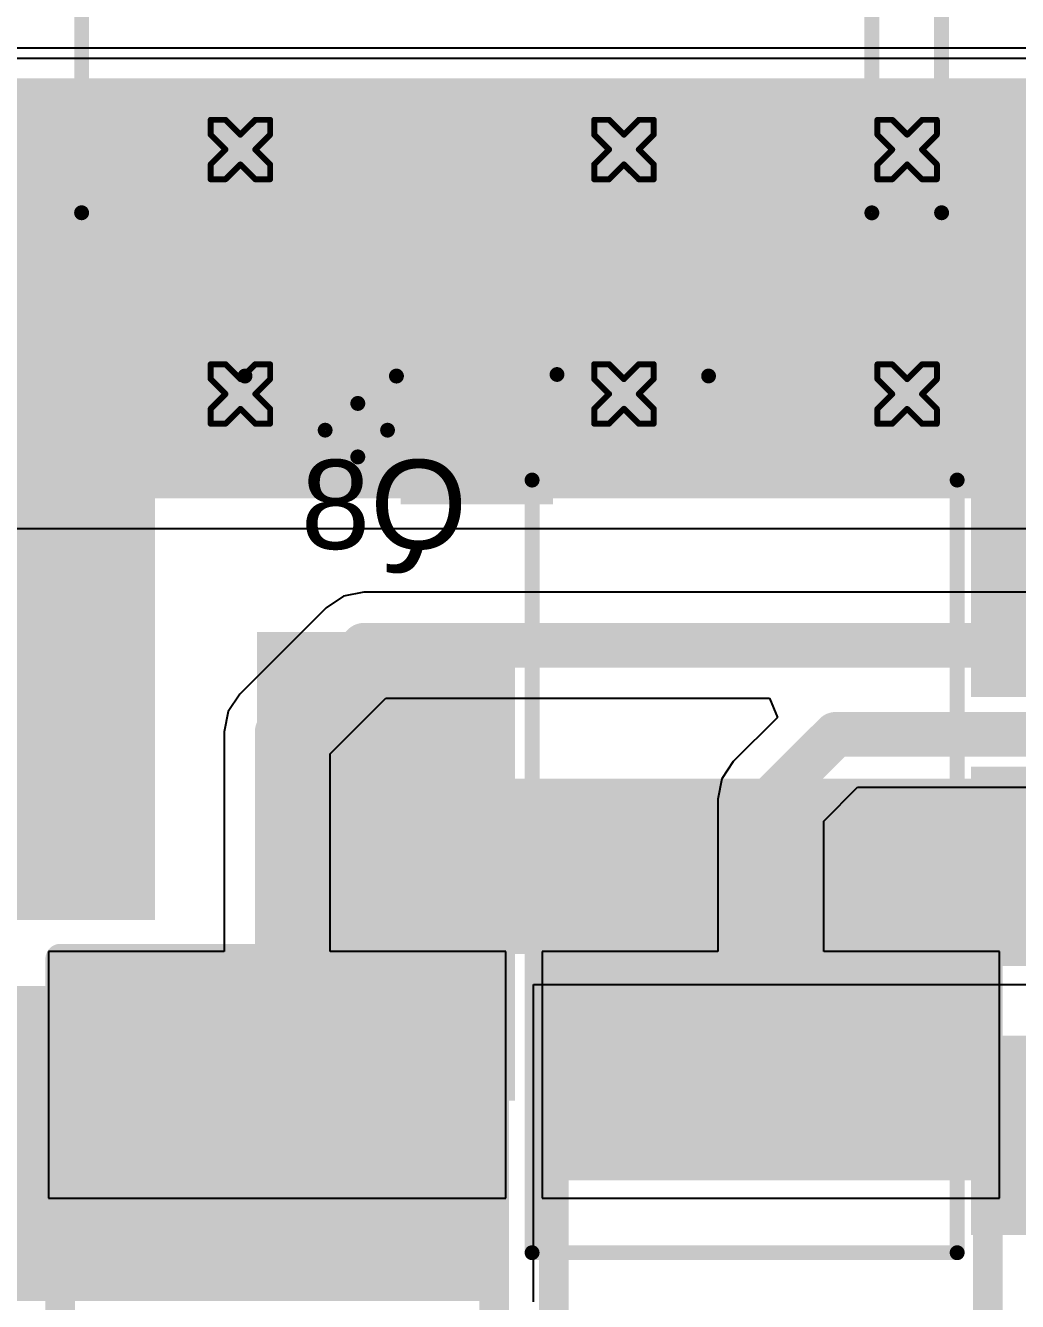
# Model space of a CAD drawing. Header units: inches. Extents: x -1 to 351, y 0 to 83.
# Drawn here: x 11.87 to 20.35, y 15.81 to 26.72 of the extents above; entities that cross this region are included whole.
import ezdxf

# ---------------------------------------------------------------- set-up
doc = ezdxf.new("R2010")
doc.units = ezdxf.units.IN
for name, color, linetype in [('Bottom Layer', 5, 'Continuous'), ('Bottom Overlay', 54, 'Continuous'), ('Bottom Paste', 16, 'Continuous'), ('Bottom Solder', 6, 'Continuous'), ('Drill Drawing', 1, 'Continuous'), ('Top Layer', 1, 'Continuous'), ('Top Overlay', 2, 'Continuous'), ('Top Paste', 8, 'Continuous'), ('Top Solder', 216, 'Continuous'), ('Via Holes', 16, 'Continuous')]:
    doc.layers.add(name, color=color, linetype=linetype)
doc.styles.add('Arial', font='', dxfattribs={"height": 0.2})
doc.styles.get('Arial').set_extended_font_data('Arial')

# ---------------------------------------------------------------- blocks, each defined once
blk = doc.blocks.new('189RV0019_18')
at = {"layer": 'Top Layer'}
for points in [[(-4.42, 0.6), (-0.92, 0.6), (-0.92, -0.6), (-4.42, -0.6)], [(0.92, 0.6), (4.42, 0.6), (4.42, -0.6), (0.92, -0.6)]]:
    blk.add_hatch(color=1, dxfattribs=at).paths.add_polyline_path(points)
at = {"layer": 'Top Paste'}
for points in [[(-4.42, 0.6), (-0.92, 0.6), (-0.92, -0.6), (-4.42, -0.6)], [(0.92, 0.6), (4.42, 0.6), (4.42, -0.6), (0.92, -0.6)]]:
    blk.add_hatch(color=8, dxfattribs=at).paths.add_polyline_path(points)
at = {"layer": 'Top Solder'}
for points in [[(-4.471, 0.651), (-0.869, 0.651), (-0.869, -0.651), (-4.471, -0.651)], [(0.869, 0.651), (4.471, 0.651), (4.471, -0.651), (0.869, -0.651)]]:
    blk.add_hatch(color=216, dxfattribs=at).paths.add_polyline_path(points)
at = {"layer": 'Top Overlay'}
for points in [[(-1.98, 3.376, 0.127, 0.127, 0), (-3.376, 1.98, 0.127, 0.127, 0)], [(-1.98, 3.376, 0.127, 0.127, 0), (3.376, 3.376, 0.127, 0.127, 0)], [(3.376, 3.376, 0.127, 0.127, 0), (3.369, 0.708, 0.127, 0.127, 0)], [(-3.376, 1.98, 0.127, 0.127, 0), (-3.376, 0.686, 0.127, 0.127, 0)], [(-3.838, 1.295, 0.127, 0.127, 0), (-3.838, 0.762, 0.127, 0.127, 0)], [(-4.067, 1.016, 0.127, 0.127, 0), (-3.61, 1.016, 0.127, 0.127, 0)], [(-3.362, -0.686, 0.127, 0.127, 0), (-3.376, -1.981, 0.127, 0.127, 0)], [(3.356, -0.739, 0.127, 0.127, 0), (3.376, -3.376, 0.127, 0.127, 0)], [(-3.376, -1.981, 0.127, 0.127, 0), (-1.981, -3.376, 0.127, 0.127, 0)], [(-1.981, -3.376, 0.127, 0.127, 0), (3.376, -3.376, 0.127, 0.127, 0)]]:
    blk.add_lwpolyline(points, format="xyseb", dxfattribs=at)
for points in [[(-2.012, 3.376, 0.0635, 0.0635, 1), (-1.948, 3.376, 0.0635, 0.0635, 1)], [(-2.012, 3.376, 0.0635, 0.0635, 1), (-1.948, 3.376, 0.0635, 0.0635, 1)], [(3.344, 3.376, 0.0635, 0.0635, 1), (3.408, 3.376, 0.0635, 0.0635, 1)], [(3.344, 3.376, 0.0635, 0.0635, 1), (3.408, 3.376, 0.0635, 0.0635, 1)], [(-3.408, 1.98, 0.0635, 0.0635, 1), (-3.344, 1.98, 0.0635, 0.0635, 1)], [(-3.408, 1.98, 0.0635, 0.0635, 1), (-3.344, 1.98, 0.0635, 0.0635, 1)], [(-3.87, 1.295, 0.0635, 0.0635, 1), (-3.807, 1.295, 0.0635, 0.0635, 1)], [(-4.099, 1.016, 0.0635, 0.0635, 1), (-4.035, 1.016, 0.0635, 0.0635, 1)], [(-3.642, 1.016, 0.0635, 0.0635, 1), (-3.578, 1.016, 0.0635, 0.0635, 1)], [(-3.87, 0.762, 0.0635, 0.0635, 1), (-3.807, 0.762, 0.0635, 0.0635, 1)], [(3.338, 0.708, 0.0635, 0.0635, 1), (3.401, 0.708, 0.0635, 0.0635, 1)], [(-3.408, 0.686, 0.0635, 0.0635, 1), (-3.344, 0.686, 0.0635, 0.0635, 1)], [(-3.394, -0.686, 0.0635, 0.0635, 1), (-3.331, -0.686, 0.0635, 0.0635, 1)], [(3.324, -0.739, 0.0635, 0.0635, 1), (3.387, -0.739, 0.0635, 0.0635, 1)], [(-3.407, -1.981, 0.0635, 0.0635, 1), (-3.344, -1.981, 0.0635, 0.0635, 1)], [(-3.407, -1.981, 0.0635, 0.0635, 1), (-3.344, -1.981, 0.0635, 0.0635, 1)], [(-2.013, -3.376, 0.0635, 0.0635, 1), (-1.949, -3.376, 0.0635, 0.0635, 1)], [(-2.013, -3.376, 0.0635, 0.0635, 1), (-1.949, -3.376, 0.0635, 0.0635, 1)], [(3.344, -3.376, 0.0635, 0.0635, 1), (3.407, -3.376, 0.0635, 0.0635, 1)], [(3.344, -3.376, 0.0635, 0.0635, 1), (3.407, -3.376, 0.0635, 0.0635, 1)]]:
    blk.add_lwpolyline(points, format="xyseb", close=True, dxfattribs=at)
blk = doc.blocks.new('189RV0019_19')
at = {"layer": 'Top Layer'}
for points in [[(-4.42, 0.6), (-0.92, 0.6), (-0.92, -0.6), (-4.42, -0.6)], [(0.92, 0.6), (4.42, 0.6), (4.42, -0.6), (0.92, -0.6)]]:
    blk.add_hatch(color=1, dxfattribs=at).paths.add_polyline_path(points)
at = {"layer": 'Top Paste'}
for points in [[(-4.42, 0.6), (-0.92, 0.6), (-0.92, -0.6), (-4.42, -0.6)], [(0.92, 0.6), (4.42, 0.6), (4.42, -0.6), (0.92, -0.6)]]:
    blk.add_hatch(color=8, dxfattribs=at).paths.add_polyline_path(points)
at = {"layer": 'Top Solder'}
for points in [[(-4.471, 0.651), (-0.869, 0.651), (-0.869, -0.651), (-4.471, -0.651)], [(0.869, 0.651), (4.471, 0.651), (4.471, -0.651), (0.869, -0.651)]]:
    blk.add_hatch(color=216, dxfattribs=at).paths.add_polyline_path(points)
at = {"layer": 'Top Overlay'}
for points in [[(-1.98, 3.376, 0.127, 0.127, 0), (-3.376, 1.98, 0.127, 0.127, 0)], [(-1.98, 3.376, 0.127, 0.127, 0), (3.376, 3.376, 0.127, 0.127, 0)], [(3.376, 3.376, 0.127, 0.127, 0), (3.369, 0.708, 0.127, 0.127, 0)], [(-3.376, 1.98, 0.127, 0.127, 0), (-3.376, 0.686, 0.127, 0.127, 0)], [(-3.838, 1.295, 0.127, 0.127, 0), (-3.838, 0.762, 0.127, 0.127, 0)], [(-4.067, 1.016, 0.127, 0.127, 0), (-3.61, 1.016, 0.127, 0.127, 0)], [(-3.362, -0.686, 0.127, 0.127, 0), (-3.376, -1.981, 0.127, 0.127, 0)], [(3.356, -0.739, 0.127, 0.127, 0), (3.376, -3.376, 0.127, 0.127, 0)], [(-3.376, -1.981, 0.127, 0.127, 0), (-1.981, -3.376, 0.127, 0.127, 0)], [(-1.981, -3.376, 0.127, 0.127, 0), (3.376, -3.376, 0.127, 0.127, 0)]]:
    blk.add_lwpolyline(points, format="xyseb", dxfattribs=at)
for points in [[(-2.012, 3.376, 0.0635, 0.0635, 1), (-1.948, 3.376, 0.0635, 0.0635, 1)], [(-2.012, 3.376, 0.0635, 0.0635, 1), (-1.948, 3.376, 0.0635, 0.0635, 1)], [(3.344, 3.376, 0.0635, 0.0635, 1), (3.408, 3.376, 0.0635, 0.0635, 1)], [(3.344, 3.376, 0.0635, 0.0635, 1), (3.408, 3.376, 0.0635, 0.0635, 1)], [(-3.408, 1.98, 0.0635, 0.0635, 1), (-3.344, 1.98, 0.0635, 0.0635, 1)], [(-3.408, 1.98, 0.0635, 0.0635, 1), (-3.344, 1.98, 0.0635, 0.0635, 1)], [(-3.87, 1.295, 0.0635, 0.0635, 1), (-3.807, 1.295, 0.0635, 0.0635, 1)], [(-4.099, 1.016, 0.0635, 0.0635, 1), (-4.035, 1.016, 0.0635, 0.0635, 1)], [(-3.642, 1.016, 0.0635, 0.0635, 1), (-3.578, 1.016, 0.0635, 0.0635, 1)], [(-3.87, 0.762, 0.0635, 0.0635, 1), (-3.807, 0.762, 0.0635, 0.0635, 1)], [(3.338, 0.708, 0.0635, 0.0635, 1), (3.401, 0.708, 0.0635, 0.0635, 1)], [(-3.408, 0.686, 0.0635, 0.0635, 1), (-3.344, 0.686, 0.0635, 0.0635, 1)], [(-3.394, -0.686, 0.0635, 0.0635, 1), (-3.331, -0.686, 0.0635, 0.0635, 1)], [(3.324, -0.739, 0.0635, 0.0635, 1), (3.387, -0.739, 0.0635, 0.0635, 1)], [(-3.407, -1.981, 0.0635, 0.0635, 1), (-3.344, -1.981, 0.0635, 0.0635, 1)], [(-3.407, -1.981, 0.0635, 0.0635, 1), (-3.344, -1.981, 0.0635, 0.0635, 1)], [(-2.013, -3.376, 0.0635, 0.0635, 1), (-1.949, -3.376, 0.0635, 0.0635, 1)], [(-2.013, -3.376, 0.0635, 0.0635, 1), (-1.949, -3.376, 0.0635, 0.0635, 1)], [(3.344, -3.376, 0.0635, 0.0635, 1), (3.407, -3.376, 0.0635, 0.0635, 1)], [(3.344, -3.376, 0.0635, 0.0635, 1), (3.407, -3.376, 0.0635, 0.0635, 1)]]:
    blk.add_lwpolyline(points, format="xyseb", close=True, dxfattribs=at)
blk = doc.blocks.new('RES_2512_27')
at = {"layer": 'Top Layer'}
for points in [[(-4.05, 1.7), (-2.45, 1.7), (-2.45, -1.7), (-4.05, -1.7)], [(2.45, 1.7), (4.05, 1.7), (4.05, -1.7), (2.45, -1.7)]]:
    blk.add_hatch(color=1, dxfattribs=at).paths.add_polyline_path(points)
at = {"layer": 'Top Paste'}
for points in [[(-4.05, 1.7), (-2.45, 1.7), (-2.45, -1.7), (-4.05, -1.7)], [(2.45, 1.7), (4.05, 1.7), (4.05, -1.7), (2.45, -1.7)]]:
    blk.add_hatch(color=8, dxfattribs=at).paths.add_polyline_path(points)
at = {"layer": 'Top Solder'}
for points in [[(-4.152, 1.802), (-2.348, 1.802), (-2.348, -1.802), (-4.152, -1.802)], [(2.348, 1.802), (4.152, 1.802), (4.152, -1.802), (2.348, -1.802)]]:
    blk.add_hatch(color=216, dxfattribs=at).paths.add_polyline_path(points)
at = {"layer": 'Top Overlay'}
for points in [[(-4.242, -1.854, 0.254, 0.254, 0), (-4.242, 1.854, 0.254, 0.254, 0)], [(4.237, 1.854, 0.254, 0.254, 0), (-4.242, 1.854, 0.254, 0.254, 0)], [(4.237, -1.854, 0.254, 0.254, 0), (4.237, 1.854, 0.254, 0.254, 0)], [(4.237, -1.854, 0.254, 0.254, 0), (-4.242, -1.854, 0.254, 0.254, 0)]]:
    blk.add_lwpolyline(points, format="xyseb", dxfattribs=at)
for points in [[(-4.305, 1.854, 0.127, 0.127, 1), (-4.178, 1.854, 0.127, 0.127, 1)], [(-4.305, 1.854, 0.127, 0.127, 1), (-4.178, 1.854, 0.127, 0.127, 1)], [(4.173, 1.854, 0.127, 0.127, 1), (4.3, 1.854, 0.127, 0.127, 1)], [(4.173, 1.854, 0.127, 0.127, 1), (4.3, 1.854, 0.127, 0.127, 1)], [(-4.305, -1.854, 0.127, 0.127, 1), (-4.178, -1.854, 0.127, 0.127, 1)], [(-4.305, -1.854, 0.127, 0.127, 1), (-4.178, -1.854, 0.127, 0.127, 1)], [(4.173, -1.854, 0.127, 0.127, 1), (4.3, -1.854, 0.127, 0.127, 1)], [(4.173, -1.854, 0.127, 0.127, 1), (4.3, -1.854, 0.127, 0.127, 1)]]:
    blk.add_lwpolyline(points, format="xyseb", close=True, dxfattribs=at)
blk = doc.blocks.new('RES_2512_34')
at = {"layer": 'Top Layer'}
for points in [[(-4.05, 1.7), (-2.45, 1.7), (-2.45, -1.7), (-4.05, -1.7)], [(2.45, 1.7), (4.05, 1.7), (4.05, -1.7), (2.45, -1.7)]]:
    blk.add_hatch(color=1, dxfattribs=at).paths.add_polyline_path(points)
at = {"layer": 'Top Paste'}
for points in [[(-4.05, 1.7), (-2.45, 1.7), (-2.45, -1.7), (-4.05, -1.7)], [(2.45, 1.7), (4.05, 1.7), (4.05, -1.7), (2.45, -1.7)]]:
    blk.add_hatch(color=8, dxfattribs=at).paths.add_polyline_path(points)
at = {"layer": 'Top Solder'}
for points in [[(-4.152, 1.802), (-2.348, 1.802), (-2.348, -1.802), (-4.152, -1.802)], [(2.348, 1.802), (4.152, 1.802), (4.152, -1.802), (2.348, -1.802)]]:
    blk.add_hatch(color=216, dxfattribs=at).paths.add_polyline_path(points)
at = {"layer": 'Top Overlay'}
for points in [[(4.237, 1.854, 0.254, 0.254, 0), (-4.242, 1.854, 0.254, 0.254, 0)], [(-4.242, -1.854, 0.254, 0.254, 0), (-4.242, 1.854, 0.254, 0.254, 0)], [(4.237, -1.854, 0.254, 0.254, 0), (4.237, 1.854, 0.254, 0.254, 0)], [(4.237, -1.854, 0.254, 0.254, 0), (-4.242, -1.854, 0.254, 0.254, 0)]]:
    blk.add_lwpolyline(points, format="xyseb", dxfattribs=at)
for points in [[(-4.305, 1.854, 0.127, 0.127, 1), (-4.178, 1.854, 0.127, 0.127, 1)], [(-4.305, 1.854, 0.127, 0.127, 1), (-4.178, 1.854, 0.127, 0.127, 1)], [(4.173, 1.854, 0.127, 0.127, 1), (4.3, 1.854, 0.127, 0.127, 1)], [(4.173, 1.854, 0.127, 0.127, 1), (4.3, 1.854, 0.127, 0.127, 1)], [(-4.305, -1.854, 0.127, 0.127, 1), (-4.178, -1.854, 0.127, 0.127, 1)], [(-4.305, -1.854, 0.127, 0.127, 1), (-4.178, -1.854, 0.127, 0.127, 1)], [(4.173, -1.854, 0.127, 0.127, 1), (4.3, -1.854, 0.127, 0.127, 1)], [(4.173, -1.854, 0.127, 0.127, 1), (4.3, -1.854, 0.127, 0.127, 1)]]:
    blk.add_lwpolyline(points, format="xyseb", close=True, dxfattribs=at)
blk = doc.blocks.new('SOT__223_B_50')
at = {"layer": 'Bottom Layer'}
for points in [[(-3.05, 4.05), (-1.55, 4.05), (-1.55, 2.05), (-3.05, 2.05)], [(-0.75, 4.05), (0.75, 4.05), (0.75, 2.05), (-0.75, 2.05)], [(1.55, 4.05), (3.05, 4.05), (3.05, 2.05), (1.55, 2.05)], [(-1.9, -2.05), (1.9, -2.05), (1.9, -4.05), (-1.9, -4.05)]]:
    blk.add_hatch(color=5, dxfattribs=at).paths.add_polyline_path(points)
at = {"layer": 'Bottom Paste'}
for points in [[(-3.05, 4.05), (-1.55, 4.05), (-1.55, 2.05), (-3.05, 2.05)], [(-0.75, 4.05), (0.75, 4.05), (0.75, 2.05), (-0.75, 2.05)], [(1.55, 4.05), (3.05, 4.05), (3.05, 2.05), (1.55, 2.05)], [(-1.9, -2.05), (1.9, -2.05), (1.9, -4.05), (-1.9, -4.05)]]:
    blk.add_hatch(color=16, dxfattribs=at).paths.add_polyline_path(points)
at = {"layer": 'Bottom Solder'}
for points in [[(-3.152, 4.152), (-1.448, 4.152), (-1.448, 1.948), (-3.152, 1.948)], [(-0.852, 4.152), (0.852, 4.152), (0.852, 1.948), (-0.852, 1.948)], [(1.448, 4.152), (3.152, 4.152), (3.152, 1.948), (1.448, 1.948)], [(-2.002, -1.948), (2.002, -1.948), (2.002, -4.152), (-2.002, -4.152)]]:
    blk.add_hatch(color=6, dxfattribs=at).paths.add_polyline_path(points)
at = {"layer": 'Bottom Overlay'}
for points in [[(-3.353, 2.946, 0.2, 0.2, 0), (-3.353, 3.2, 0.2, 0.2, 0)], [(-3.226, 3.073, 0.2, 0.2, 0), (-3.353, 3.2, 0.2, 0.2, 0)], [(-3.353, 2.946, 0.2, 0.2, 0), (-3.226, 3.073, 0.2, 0.2, 0)], [(-3.302, -1.803, 0.127, 0.127, 0), (-3.302, 1.829, 0.127, 0.127, 0)], [(3.302, 1.829, 0.127, 0.127, 0), (-3.302, 1.829, 0.127, 0.127, 0)], [(3.302, -1.803, 0.127, 0.127, 0), (3.302, 1.829, 0.127, 0.127, 0)], [(3.302, -1.803, 0.127, 0.127, 0), (-3.302, -1.803, 0.127, 0.127, 0)]]:
    blk.add_lwpolyline(points, format="xyseb", dxfattribs=at)
for points in [[(-3.403, 3.2, 0.1, 0.1, 1), (-3.303, 3.2, 0.1, 0.1, 1)], [(-3.403, 3.2, 0.1, 0.1, 1), (-3.303, 3.2, 0.1, 0.1, 1)], [(-3.276, 3.073, 0.1, 0.1, 1), (-3.176, 3.073, 0.1, 0.1, 1)], [(-3.276, 3.073, 0.1, 0.1, 1), (-3.176, 3.073, 0.1, 0.1, 1)], [(-3.403, 2.946, 0.1, 0.1, 1), (-3.303, 2.946, 0.1, 0.1, 1)], [(-3.403, 2.946, 0.1, 0.1, 1), (-3.303, 2.946, 0.1, 0.1, 1)], [(-3.334, 1.829, 0.0635, 0.0635, 1), (-3.27, 1.829, 0.0635, 0.0635, 1)], [(-3.334, 1.829, 0.0635, 0.0635, 1), (-3.27, 1.829, 0.0635, 0.0635, 1)], [(3.27, 1.829, 0.0635, 0.0635, 1), (3.334, 1.829, 0.0635, 0.0635, 1)], [(3.27, 1.829, 0.0635, 0.0635, 1), (3.334, 1.829, 0.0635, 0.0635, 1)], [(-3.334, -1.803, 0.0635, 0.0635, 1), (-3.27, -1.803, 0.0635, 0.0635, 1)], [(-3.334, -1.803, 0.0635, 0.0635, 1), (-3.27, -1.803, 0.0635, 0.0635, 1)], [(3.27, -1.803, 0.0635, 0.0635, 1), (3.334, -1.803, 0.0635, 0.0635, 1)], [(3.27, -1.803, 0.0635, 0.0635, 1), (3.334, -1.803, 0.0635, 0.0635, 1)]]:
    blk.add_lwpolyline(points, format="xyseb", close=True, dxfattribs=at)

msp = doc.modelspace()

# ---------------------------------------------------------------- hatches: boundary and pattern name
at = {"layer": 'Bottom Layer'}
for points in [[(8.78, 19.07), (12.979, 19.07), (12.979, 26.264), (8.78, 26.264)], [(8.78, 22.949), (22.06, 22.949), (22.06, 26.264), (8.78, 26.264)], [(8.865, 23.402), (73.286, 23.402), (73.286, 25.4), (8.865, 25.4)], [(13.954, 16.301), (15.954, 16.301), (15.954, 21.428), (13.954, 21.428)], [(13.954, 16.301), (15.954, 16.301), (15.954, 21.428), (13.954, 21.428)], [(13.954, 18.778), (22.054, 18.778), (22.054, 20.278), (13.954, 20.278)], [(8.78, 15.812), (15.954, 15.812), (15.954, 18.507), (8.78, 18.507)]]:
    msp.add_hatch(color=5, dxfattribs=at).paths.add_polyline_path(points)
h = msp.add_hatch(color=5, dxfattribs=at)
edge = h.paths.add_edge_path()
edge.add_arc((13.709, 25.655), 0.3, 0, 360)
h = msp.add_hatch(color=5, dxfattribs=at)
edge = h.paths.add_edge_path()
edge.add_arc((16.986, 25.655), 0.3, 0, 360)
h = msp.add_hatch(color=5, dxfattribs=at)
edge = h.paths.add_edge_path()
edge.add_arc((19.406, 25.655), 0.3, 0, 360)
h = msp.add_hatch(color=5, dxfattribs=at)
edge = h.paths.add_edge_path()
edge.add_arc((13.709, 23.566), 0.3, 0, 360)
h = msp.add_hatch(color=5, dxfattribs=at)
edge = h.paths.add_edge_path()
edge.add_arc((16.986, 23.566), 0.3, 0, 360)
h = msp.add_hatch(color=5, dxfattribs=at)
edge = h.paths.add_edge_path()
edge.add_arc((19.406, 23.565), 0.3, 0, 360)
at = {"layer": 'Bottom Solder'}
h = msp.add_hatch(color=6, dxfattribs=at)
edge = h.paths.add_edge_path()
edge.add_arc((13.709, 25.655), 0.402, 0, 360)
h = msp.add_hatch(color=6, dxfattribs=at)
edge = h.paths.add_edge_path()
edge.add_arc((16.986, 25.655), 0.402, 0, 360)
h = msp.add_hatch(color=6, dxfattribs=at)
edge = h.paths.add_edge_path()
edge.add_arc((19.406, 25.655), 0.402, 0, 360)
h = msp.add_hatch(color=6, dxfattribs=at)
edge = h.paths.add_edge_path()
edge.add_arc((13.709, 23.566), 0.402, 0, 360)
h = msp.add_hatch(color=6, dxfattribs=at)
edge = h.paths.add_edge_path()
edge.add_arc((16.986, 23.566), 0.402, 0, 360)
h = msp.add_hatch(color=6, dxfattribs=at)
edge = h.paths.add_edge_path()
edge.add_arc((19.406, 23.565), 0.402, 0, 360)
at = {"layer": 'Top Layer'}
msp.add_hatch(color=1, dxfattribs=at).paths.add_polyline_path([(7.468, 22.675), (23.676, 22.675), (23.676, 26.175), (7.468, 26.175)])
h = msp.add_hatch(color=1, dxfattribs=at)
edge = h.paths.add_edge_path()
edge.add_arc((13.709, 25.655), 0.3, 0, 360)
h = msp.add_hatch(color=1, dxfattribs=at)
edge = h.paths.add_edge_path()
edge.add_arc((16.986, 25.655), 0.3, 0, 360)
h = msp.add_hatch(color=1, dxfattribs=at)
edge = h.paths.add_edge_path()
edge.add_arc((19.406, 25.655), 0.3, 0, 360)
h = msp.add_hatch(color=1, dxfattribs=at)
edge = h.paths.add_edge_path()
edge.add_arc((13.709, 23.566), 0.3, 0, 360)
h = msp.add_hatch(color=1, dxfattribs=at)
edge = h.paths.add_edge_path()
edge.add_arc((16.986, 23.566), 0.3, 0, 360)
h = msp.add_hatch(color=1, dxfattribs=at)
edge = h.paths.add_edge_path()
edge.add_arc((19.406, 23.565), 0.3, 0, 360)
at = {"layer": 'Top Solder'}
h = msp.add_hatch(color=216, dxfattribs=at)
edge = h.paths.add_edge_path()
edge.add_arc((13.709, 25.655), 0.402, 0, 360)
h = msp.add_hatch(color=216, dxfattribs=at)
edge = h.paths.add_edge_path()
edge.add_arc((16.986, 25.655), 0.402, 0, 360)
h = msp.add_hatch(color=216, dxfattribs=at)
edge = h.paths.add_edge_path()
edge.add_arc((19.406, 25.655), 0.402, 0, 360)
h = msp.add_hatch(color=216, dxfattribs=at)
edge = h.paths.add_edge_path()
edge.add_arc((13.709, 23.566), 0.402, 0, 360)
h = msp.add_hatch(color=216, dxfattribs=at)
edge = h.paths.add_edge_path()
edge.add_arc((16.986, 23.566), 0.402, 0, 360)
h = msp.add_hatch(color=216, dxfattribs=at)
edge = h.paths.add_edge_path()
edge.add_arc((19.406, 23.565), 0.402, 0, 360)
at = {"layer": 'Via Holes'}
h = msp.add_hatch(color=7, dxfattribs=at)
edge = h.paths.add_edge_path()
edge.add_arc((13.709, 25.655), 0.15, 0, 360)
h = msp.add_hatch(color=7, dxfattribs=at)
edge = h.paths.add_edge_path()
edge.add_arc((16.986, 25.655), 0.15, 0, 360)
h = msp.add_hatch(color=7, dxfattribs=at)
edge = h.paths.add_edge_path()
edge.add_arc((19.406, 25.655), 0.15, 0, 360)
h = msp.add_hatch(color=7, dxfattribs=at)
edge = h.paths.add_edge_path()
edge.add_arc((13.709, 23.566), 0.15, 0, 360)
h = msp.add_hatch(color=7, dxfattribs=at)
edge = h.paths.add_edge_path()
edge.add_arc((16.986, 23.566), 0.15, 0, 360)
h = msp.add_hatch(color=7, dxfattribs=at)
edge = h.paths.add_edge_path()
edge.add_arc((19.406, 23.565), 0.15, 0, 360)

# ---------------------------------------------------------------- linework, layer by layer
at = {"layer": 'Bottom Layer'}
for p, q in [((22.06, 26.523), (8.78, 26.523)), ((16.213, 15.812), (16.213, 18.519)), ((16.213, 18.519), (22.054, 18.519)), ((16.212, 15.806), (16.213, 15.812))]:
    msp.add_line(p, q, dxfattribs=at)
at = {"layer": 'Drill Drawing'}
for points in [[(13.455, 25.782, 0.0508, 0.0508, 0), (13.455, 25.909, 0.0508, 0.0508, 0)], [(13.455, 25.909, 0.0508, 0.0508, 0), (13.582, 25.909, 0.0508, 0.0508, 0)], [(13.582, 25.909, 0.0508, 0.0508, 0), (13.709, 25.782, 0.0508, 0.0508, 0)], [(13.709, 25.782, 0.0508, 0.0508, 0), (13.836, 25.909, 0.0508, 0.0508, 0)], [(13.836, 25.909, 0.0508, 0.0508, 0), (13.963, 25.909, 0.0508, 0.0508, 0)], [(13.963, 25.782, 0.0508, 0.0508, 0), (13.963, 25.909, 0.0508, 0.0508, 0)], [(16.732, 25.782, 0.0508, 0.0508, 0), (16.732, 25.909, 0.0508, 0.0508, 0)], [(16.732, 25.909, 0.0508, 0.0508, 0), (16.859, 25.909, 0.0508, 0.0508, 0)], [(16.859, 25.909, 0.0508, 0.0508, 0), (16.986, 25.782, 0.0508, 0.0508, 0)], [(16.986, 25.782, 0.0508, 0.0508, 0), (17.113, 25.909, 0.0508, 0.0508, 0)], [(17.113, 25.909, 0.0508, 0.0508, 0), (17.24, 25.909, 0.0508, 0.0508, 0)], [(17.24, 25.782, 0.0508, 0.0508, 0), (17.24, 25.909, 0.0508, 0.0508, 0)], [(19.152, 25.782, 0.0508, 0.0508, 0), (19.152, 25.909, 0.0508, 0.0508, 0)], [(19.152, 25.909, 0.0508, 0.0508, 0), (19.279, 25.909, 0.0508, 0.0508, 0)], [(19.279, 25.909, 0.0508, 0.0508, 0), (19.406, 25.782, 0.0508, 0.0508, 0)], [(19.406, 25.782, 0.0508, 0.0508, 0), (19.533, 25.909, 0.0508, 0.0508, 0)], [(19.533, 25.909, 0.0508, 0.0508, 0), (19.66, 25.909, 0.0508, 0.0508, 0)], [(19.66, 25.782, 0.0508, 0.0508, 0), (19.66, 25.909, 0.0508, 0.0508, 0)], [(13.455, 25.782, 0.0508, 0.0508, 0), (13.582, 25.655, 0.0508, 0.0508, 0)], [(13.836, 25.655, 0.0508, 0.0508, 0), (13.963, 25.782, 0.0508, 0.0508, 0)], [(16.732, 25.782, 0.0508, 0.0508, 0), (16.859, 25.655, 0.0508, 0.0508, 0)], [(17.113, 25.655, 0.0508, 0.0508, 0), (17.24, 25.782, 0.0508, 0.0508, 0)], [(19.152, 25.782, 0.0508, 0.0508, 0), (19.279, 25.655, 0.0508, 0.0508, 0)], [(19.533, 25.655, 0.0508, 0.0508, 0), (19.66, 25.782, 0.0508, 0.0508, 0)], [(13.455, 25.528, 0.0508, 0.0508, 0), (13.582, 25.655, 0.0508, 0.0508, 0)], [(13.836, 25.655, 0.0508, 0.0508, 0), (13.963, 25.528, 0.0508, 0.0508, 0)], [(16.732, 25.528, 0.0508, 0.0508, 0), (16.859, 25.655, 0.0508, 0.0508, 0)], [(17.113, 25.655, 0.0508, 0.0508, 0), (17.24, 25.528, 0.0508, 0.0508, 0)], [(19.152, 25.528, 0.0508, 0.0508, 0), (19.279, 25.655, 0.0508, 0.0508, 0)], [(19.533, 25.655, 0.0508, 0.0508, 0), (19.66, 25.528, 0.0508, 0.0508, 0)], [(13.455, 25.401, 0.0508, 0.0508, 0), (13.455, 25.528, 0.0508, 0.0508, 0)], [(13.582, 25.401, 0.0508, 0.0508, 0), (13.709, 25.528, 0.0508, 0.0508, 0)], [(13.709, 25.528, 0.0508, 0.0508, 0), (13.836, 25.401, 0.0508, 0.0508, 0)], [(13.963, 25.401, 0.0508, 0.0508, 0), (13.963, 25.528, 0.0508, 0.0508, 0)], [(16.732, 25.401, 0.0508, 0.0508, 0), (16.732, 25.528, 0.0508, 0.0508, 0)], [(16.859, 25.401, 0.0508, 0.0508, 0), (16.986, 25.528, 0.0508, 0.0508, 0)], [(16.986, 25.528, 0.0508, 0.0508, 0), (17.113, 25.401, 0.0508, 0.0508, 0)], [(17.24, 25.401, 0.0508, 0.0508, 0), (17.24, 25.528, 0.0508, 0.0508, 0)], [(19.152, 25.401, 0.0508, 0.0508, 0), (19.152, 25.528, 0.0508, 0.0508, 0)], [(19.279, 25.401, 0.0508, 0.0508, 0), (19.406, 25.528, 0.0508, 0.0508, 0)], [(19.406, 25.528, 0.0508, 0.0508, 0), (19.533, 25.401, 0.0508, 0.0508, 0)], [(19.66, 25.401, 0.0508, 0.0508, 0), (19.66, 25.528, 0.0508, 0.0508, 0)], [(13.455, 25.401, 0.0508, 0.0508, 0), (13.582, 25.401, 0.0508, 0.0508, 0)], [(13.836, 25.401, 0.0508, 0.0508, 0), (13.963, 25.401, 0.0508, 0.0508, 0)], [(16.732, 25.401, 0.0508, 0.0508, 0), (16.859, 25.401, 0.0508, 0.0508, 0)], [(17.113, 25.401, 0.0508, 0.0508, 0), (17.24, 25.401, 0.0508, 0.0508, 0)], [(19.152, 25.401, 0.0508, 0.0508, 0), (19.279, 25.401, 0.0508, 0.0508, 0)], [(19.533, 25.401, 0.0508, 0.0508, 0), (19.66, 25.401, 0.0508, 0.0508, 0)], [(13.455, 23.693, 0.0508, 0.0508, 0), (13.455, 23.82, 0.0508, 0.0508, 0)], [(13.455, 23.82, 0.0508, 0.0508, 0), (13.582, 23.82, 0.0508, 0.0508, 0)], [(13.582, 23.82, 0.0508, 0.0508, 0), (13.709, 23.693, 0.0508, 0.0508, 0)], [(13.709, 23.693, 0.0508, 0.0508, 0), (13.836, 23.82, 0.0508, 0.0508, 0)], [(13.836, 23.82, 0.0508, 0.0508, 0), (13.963, 23.82, 0.0508, 0.0508, 0)], [(13.963, 23.693, 0.0508, 0.0508, 0), (13.963, 23.82, 0.0508, 0.0508, 0)], [(16.732, 23.693, 0.0508, 0.0508, 0), (16.732, 23.82, 0.0508, 0.0508, 0)], [(16.732, 23.82, 0.0508, 0.0508, 0), (16.859, 23.82, 0.0508, 0.0508, 0)], [(16.859, 23.82, 0.0508, 0.0508, 0), (16.986, 23.693, 0.0508, 0.0508, 0)], [(16.986, 23.693, 0.0508, 0.0508, 0), (17.113, 23.82, 0.0508, 0.0508, 0)], [(17.113, 23.82, 0.0508, 0.0508, 0), (17.24, 23.82, 0.0508, 0.0508, 0)], [(17.24, 23.693, 0.0508, 0.0508, 0), (17.24, 23.82, 0.0508, 0.0508, 0)], [(19.152, 23.692, 0.0508, 0.0508, 0), (19.152, 23.819, 0.0508, 0.0508, 0)], [(19.152, 23.819, 0.0508, 0.0508, 0), (19.279, 23.819, 0.0508, 0.0508, 0)], [(19.279, 23.819, 0.0508, 0.0508, 0), (19.406, 23.692, 0.0508, 0.0508, 0)], [(19.406, 23.692, 0.0508, 0.0508, 0), (19.533, 23.819, 0.0508, 0.0508, 0)], [(19.533, 23.819, 0.0508, 0.0508, 0), (19.66, 23.819, 0.0508, 0.0508, 0)], [(19.66, 23.692, 0.0508, 0.0508, 0), (19.66, 23.819, 0.0508, 0.0508, 0)], [(13.455, 23.693, 0.0508, 0.0508, 0), (13.582, 23.566, 0.0508, 0.0508, 0)], [(13.836, 23.566, 0.0508, 0.0508, 0), (13.963, 23.693, 0.0508, 0.0508, 0)], [(16.732, 23.693, 0.0508, 0.0508, 0), (16.859, 23.566, 0.0508, 0.0508, 0)], [(17.113, 23.566, 0.0508, 0.0508, 0), (17.24, 23.693, 0.0508, 0.0508, 0)], [(19.152, 23.692, 0.0508, 0.0508, 0), (19.279, 23.565, 0.0508, 0.0508, 0)], [(19.533, 23.565, 0.0508, 0.0508, 0), (19.66, 23.692, 0.0508, 0.0508, 0)], [(13.455, 23.439, 0.0508, 0.0508, 0), (13.582, 23.566, 0.0508, 0.0508, 0)], [(13.836, 23.566, 0.0508, 0.0508, 0), (13.963, 23.439, 0.0508, 0.0508, 0)], [(16.732, 23.439, 0.0508, 0.0508, 0), (16.859, 23.566, 0.0508, 0.0508, 0)], [(17.113, 23.566, 0.0508, 0.0508, 0), (17.24, 23.439, 0.0508, 0.0508, 0)], [(19.152, 23.438, 0.0508, 0.0508, 0), (19.279, 23.565, 0.0508, 0.0508, 0)], [(19.533, 23.565, 0.0508, 0.0508, 0), (19.66, 23.438, 0.0508, 0.0508, 0)], [(13.455, 23.312, 0.0508, 0.0508, 0), (13.455, 23.439, 0.0508, 0.0508, 0)], [(13.582, 23.312, 0.0508, 0.0508, 0), (13.709, 23.439, 0.0508, 0.0508, 0)], [(13.709, 23.439, 0.0508, 0.0508, 0), (13.836, 23.312, 0.0508, 0.0508, 0)], [(13.963, 23.312, 0.0508, 0.0508, 0), (13.963, 23.439, 0.0508, 0.0508, 0)], [(16.732, 23.312, 0.0508, 0.0508, 0), (16.732, 23.439, 0.0508, 0.0508, 0)], [(16.859, 23.312, 0.0508, 0.0508, 0), (16.986, 23.439, 0.0508, 0.0508, 0)], [(16.986, 23.439, 0.0508, 0.0508, 0), (17.113, 23.312, 0.0508, 0.0508, 0)], [(17.24, 23.312, 0.0508, 0.0508, 0), (17.24, 23.439, 0.0508, 0.0508, 0)], [(19.152, 23.311, 0.0508, 0.0508, 0), (19.152, 23.438, 0.0508, 0.0508, 0)], [(19.279, 23.311, 0.0508, 0.0508, 0), (19.406, 23.438, 0.0508, 0.0508, 0)], [(19.406, 23.438, 0.0508, 0.0508, 0), (19.533, 23.311, 0.0508, 0.0508, 0)], [(19.66, 23.311, 0.0508, 0.0508, 0), (19.66, 23.438, 0.0508, 0.0508, 0)], [(13.455, 23.312, 0.0508, 0.0508, 0), (13.582, 23.312, 0.0508, 0.0508, 0)], [(13.836, 23.312, 0.0508, 0.0508, 0), (13.963, 23.312, 0.0508, 0.0508, 0)], [(16.732, 23.312, 0.0508, 0.0508, 0), (16.859, 23.312, 0.0508, 0.0508, 0)], [(17.113, 23.312, 0.0508, 0.0508, 0), (17.24, 23.312, 0.0508, 0.0508, 0)], [(19.152, 23.311, 0.0508, 0.0508, 0), (19.279, 23.311, 0.0508, 0.0508, 0)], [(19.533, 23.311, 0.0508, 0.0508, 0), (19.66, 23.311, 0.0508, 0.0508, 0)]]:
    msp.add_lwpolyline(points, format="xyseb", dxfattribs=at)
for points in [[(13.442, 25.909, 0.0254, 0.0254, 1), (13.467, 25.909, 0.0254, 0.0254, 1)], [(13.442, 25.909, 0.0254, 0.0254, 1), (13.467, 25.909, 0.0254, 0.0254, 1)], [(13.569, 25.909, 0.0254, 0.0254, 1), (13.594, 25.909, 0.0254, 0.0254, 1)], [(13.569, 25.909, 0.0254, 0.0254, 1), (13.594, 25.909, 0.0254, 0.0254, 1)], [(13.823, 25.909, 0.0254, 0.0254, 1), (13.848, 25.909, 0.0254, 0.0254, 1)], [(13.823, 25.909, 0.0254, 0.0254, 1), (13.848, 25.909, 0.0254, 0.0254, 1)], [(13.95, 25.909, 0.0254, 0.0254, 1), (13.975, 25.909, 0.0254, 0.0254, 1)], [(13.95, 25.909, 0.0254, 0.0254, 1), (13.975, 25.909, 0.0254, 0.0254, 1)], [(16.719, 25.909, 0.0254, 0.0254, 1), (16.745, 25.909, 0.0254, 0.0254, 1)], [(16.719, 25.909, 0.0254, 0.0254, 1), (16.745, 25.909, 0.0254, 0.0254, 1)], [(16.846, 25.909, 0.0254, 0.0254, 1), (16.872, 25.909, 0.0254, 0.0254, 1)], [(16.846, 25.909, 0.0254, 0.0254, 1), (16.872, 25.909, 0.0254, 0.0254, 1)], [(17.1, 25.909, 0.0254, 0.0254, 1), (17.126, 25.909, 0.0254, 0.0254, 1)], [(17.1, 25.909, 0.0254, 0.0254, 1), (17.126, 25.909, 0.0254, 0.0254, 1)], [(17.227, 25.909, 0.0254, 0.0254, 1), (17.253, 25.909, 0.0254, 0.0254, 1)], [(17.227, 25.909, 0.0254, 0.0254, 1), (17.253, 25.909, 0.0254, 0.0254, 1)], [(19.139, 25.909, 0.0254, 0.0254, 1), (19.164, 25.909, 0.0254, 0.0254, 1)], [(19.139, 25.909, 0.0254, 0.0254, 1), (19.164, 25.909, 0.0254, 0.0254, 1)], [(19.266, 25.909, 0.0254, 0.0254, 1), (19.291, 25.909, 0.0254, 0.0254, 1)], [(19.266, 25.909, 0.0254, 0.0254, 1), (19.291, 25.909, 0.0254, 0.0254, 1)], [(19.52, 25.909, 0.0254, 0.0254, 1), (19.545, 25.909, 0.0254, 0.0254, 1)], [(19.52, 25.909, 0.0254, 0.0254, 1), (19.545, 25.909, 0.0254, 0.0254, 1)], [(19.647, 25.909, 0.0254, 0.0254, 1), (19.672, 25.909, 0.0254, 0.0254, 1)], [(19.647, 25.909, 0.0254, 0.0254, 1), (19.672, 25.909, 0.0254, 0.0254, 1)], [(13.442, 25.782, 0.0254, 0.0254, 1), (13.467, 25.782, 0.0254, 0.0254, 1)], [(13.442, 25.782, 0.0254, 0.0254, 1), (13.467, 25.782, 0.0254, 0.0254, 1)], [(13.696, 25.782, 0.0254, 0.0254, 1), (13.721, 25.782, 0.0254, 0.0254, 1)], [(13.696, 25.782, 0.0254, 0.0254, 1), (13.721, 25.782, 0.0254, 0.0254, 1)], [(13.95, 25.782, 0.0254, 0.0254, 1), (13.975, 25.782, 0.0254, 0.0254, 1)], [(13.95, 25.782, 0.0254, 0.0254, 1), (13.975, 25.782, 0.0254, 0.0254, 1)], [(16.719, 25.782, 0.0254, 0.0254, 1), (16.745, 25.782, 0.0254, 0.0254, 1)], [(16.719, 25.782, 0.0254, 0.0254, 1), (16.745, 25.782, 0.0254, 0.0254, 1)], [(16.973, 25.782, 0.0254, 0.0254, 1), (16.999, 25.782, 0.0254, 0.0254, 1)], [(16.973, 25.782, 0.0254, 0.0254, 1), (16.999, 25.782, 0.0254, 0.0254, 1)], [(17.227, 25.782, 0.0254, 0.0254, 1), (17.253, 25.782, 0.0254, 0.0254, 1)], [(17.227, 25.782, 0.0254, 0.0254, 1), (17.253, 25.782, 0.0254, 0.0254, 1)], [(19.139, 25.782, 0.0254, 0.0254, 1), (19.164, 25.782, 0.0254, 0.0254, 1)], [(19.139, 25.782, 0.0254, 0.0254, 1), (19.164, 25.782, 0.0254, 0.0254, 1)], [(19.393, 25.782, 0.0254, 0.0254, 1), (19.418, 25.782, 0.0254, 0.0254, 1)], [(19.393, 25.782, 0.0254, 0.0254, 1), (19.418, 25.782, 0.0254, 0.0254, 1)], [(19.647, 25.782, 0.0254, 0.0254, 1), (19.672, 25.782, 0.0254, 0.0254, 1)], [(19.647, 25.782, 0.0254, 0.0254, 1), (19.672, 25.782, 0.0254, 0.0254, 1)], [(13.569, 25.655, 0.0254, 0.0254, 1), (13.594, 25.655, 0.0254, 0.0254, 1)], [(13.569, 25.655, 0.0254, 0.0254, 1), (13.594, 25.655, 0.0254, 0.0254, 1)], [(13.823, 25.655, 0.0254, 0.0254, 1), (13.848, 25.655, 0.0254, 0.0254, 1)], [(13.823, 25.655, 0.0254, 0.0254, 1), (13.848, 25.655, 0.0254, 0.0254, 1)], [(16.846, 25.655, 0.0254, 0.0254, 1), (16.872, 25.655, 0.0254, 0.0254, 1)], [(16.846, 25.655, 0.0254, 0.0254, 1), (16.872, 25.655, 0.0254, 0.0254, 1)], [(17.1, 25.655, 0.0254, 0.0254, 1), (17.126, 25.655, 0.0254, 0.0254, 1)], [(17.1, 25.655, 0.0254, 0.0254, 1), (17.126, 25.655, 0.0254, 0.0254, 1)], [(19.266, 25.655, 0.0254, 0.0254, 1), (19.291, 25.655, 0.0254, 0.0254, 1)], [(19.266, 25.655, 0.0254, 0.0254, 1), (19.291, 25.655, 0.0254, 0.0254, 1)], [(19.52, 25.655, 0.0254, 0.0254, 1), (19.545, 25.655, 0.0254, 0.0254, 1)], [(19.52, 25.655, 0.0254, 0.0254, 1), (19.545, 25.655, 0.0254, 0.0254, 1)], [(13.442, 25.528, 0.0254, 0.0254, 1), (13.467, 25.528, 0.0254, 0.0254, 1)], [(13.442, 25.528, 0.0254, 0.0254, 1), (13.467, 25.528, 0.0254, 0.0254, 1)], [(13.696, 25.528, 0.0254, 0.0254, 1), (13.721, 25.528, 0.0254, 0.0254, 1)], [(13.696, 25.528, 0.0254, 0.0254, 1), (13.721, 25.528, 0.0254, 0.0254, 1)], [(13.95, 25.528, 0.0254, 0.0254, 1), (13.975, 25.528, 0.0254, 0.0254, 1)], [(13.95, 25.528, 0.0254, 0.0254, 1), (13.975, 25.528, 0.0254, 0.0254, 1)], [(16.719, 25.528, 0.0254, 0.0254, 1), (16.745, 25.528, 0.0254, 0.0254, 1)], [(16.719, 25.528, 0.0254, 0.0254, 1), (16.745, 25.528, 0.0254, 0.0254, 1)], [(16.973, 25.528, 0.0254, 0.0254, 1), (16.999, 25.528, 0.0254, 0.0254, 1)], [(16.973, 25.528, 0.0254, 0.0254, 1), (16.999, 25.528, 0.0254, 0.0254, 1)], [(17.227, 25.528, 0.0254, 0.0254, 1), (17.253, 25.528, 0.0254, 0.0254, 1)], [(17.227, 25.528, 0.0254, 0.0254, 1), (17.253, 25.528, 0.0254, 0.0254, 1)], [(19.139, 25.528, 0.0254, 0.0254, 1), (19.164, 25.528, 0.0254, 0.0254, 1)], [(19.139, 25.528, 0.0254, 0.0254, 1), (19.164, 25.528, 0.0254, 0.0254, 1)], [(19.393, 25.528, 0.0254, 0.0254, 1), (19.418, 25.528, 0.0254, 0.0254, 1)], [(19.393, 25.528, 0.0254, 0.0254, 1), (19.418, 25.528, 0.0254, 0.0254, 1)], [(19.647, 25.528, 0.0254, 0.0254, 1), (19.672, 25.528, 0.0254, 0.0254, 1)], [(19.647, 25.528, 0.0254, 0.0254, 1), (19.672, 25.528, 0.0254, 0.0254, 1)], [(13.442, 25.401, 0.0254, 0.0254, 1), (13.467, 25.401, 0.0254, 0.0254, 1)], [(13.442, 25.401, 0.0254, 0.0254, 1), (13.467, 25.401, 0.0254, 0.0254, 1)], [(13.569, 25.401, 0.0254, 0.0254, 1), (13.594, 25.401, 0.0254, 0.0254, 1)], [(13.569, 25.401, 0.0254, 0.0254, 1), (13.594, 25.401, 0.0254, 0.0254, 1)], [(13.823, 25.401, 0.0254, 0.0254, 1), (13.848, 25.401, 0.0254, 0.0254, 1)], [(13.823, 25.401, 0.0254, 0.0254, 1), (13.848, 25.401, 0.0254, 0.0254, 1)], [(13.95, 25.401, 0.0254, 0.0254, 1), (13.975, 25.401, 0.0254, 0.0254, 1)], [(13.95, 25.401, 0.0254, 0.0254, 1), (13.975, 25.401, 0.0254, 0.0254, 1)], [(16.719, 25.401, 0.0254, 0.0254, 1), (16.745, 25.401, 0.0254, 0.0254, 1)], [(16.719, 25.401, 0.0254, 0.0254, 1), (16.745, 25.401, 0.0254, 0.0254, 1)], [(16.846, 25.401, 0.0254, 0.0254, 1), (16.872, 25.401, 0.0254, 0.0254, 1)], [(16.846, 25.401, 0.0254, 0.0254, 1), (16.872, 25.401, 0.0254, 0.0254, 1)], [(17.1, 25.401, 0.0254, 0.0254, 1), (17.126, 25.401, 0.0254, 0.0254, 1)], [(17.1, 25.401, 0.0254, 0.0254, 1), (17.126, 25.401, 0.0254, 0.0254, 1)], [(17.227, 25.401, 0.0254, 0.0254, 1), (17.253, 25.401, 0.0254, 0.0254, 1)], [(17.227, 25.401, 0.0254, 0.0254, 1), (17.253, 25.401, 0.0254, 0.0254, 1)], [(19.139, 25.401, 0.0254, 0.0254, 1), (19.164, 25.401, 0.0254, 0.0254, 1)], [(19.139, 25.401, 0.0254, 0.0254, 1), (19.164, 25.401, 0.0254, 0.0254, 1)], [(19.266, 25.401, 0.0254, 0.0254, 1), (19.291, 25.401, 0.0254, 0.0254, 1)], [(19.266, 25.401, 0.0254, 0.0254, 1), (19.291, 25.401, 0.0254, 0.0254, 1)], [(19.52, 25.401, 0.0254, 0.0254, 1), (19.545, 25.401, 0.0254, 0.0254, 1)], [(19.52, 25.401, 0.0254, 0.0254, 1), (19.545, 25.401, 0.0254, 0.0254, 1)], [(19.647, 25.401, 0.0254, 0.0254, 1), (19.672, 25.401, 0.0254, 0.0254, 1)], [(19.647, 25.401, 0.0254, 0.0254, 1), (19.672, 25.401, 0.0254, 0.0254, 1)], [(13.442, 23.82, 0.0254, 0.0254, 1), (13.467, 23.82, 0.0254, 0.0254, 1)], [(13.442, 23.82, 0.0254, 0.0254, 1), (13.467, 23.82, 0.0254, 0.0254, 1)], [(13.569, 23.82, 0.0254, 0.0254, 1), (13.594, 23.82, 0.0254, 0.0254, 1)], [(13.569, 23.82, 0.0254, 0.0254, 1), (13.594, 23.82, 0.0254, 0.0254, 1)], [(13.823, 23.82, 0.0254, 0.0254, 1), (13.848, 23.82, 0.0254, 0.0254, 1)], [(13.823, 23.82, 0.0254, 0.0254, 1), (13.848, 23.82, 0.0254, 0.0254, 1)], [(13.95, 23.82, 0.0254, 0.0254, 1), (13.975, 23.82, 0.0254, 0.0254, 1)], [(13.95, 23.82, 0.0254, 0.0254, 1), (13.975, 23.82, 0.0254, 0.0254, 1)], [(16.719, 23.82, 0.0254, 0.0254, 1), (16.745, 23.82, 0.0254, 0.0254, 1)], [(16.719, 23.82, 0.0254, 0.0254, 1), (16.745, 23.82, 0.0254, 0.0254, 1)], [(16.846, 23.82, 0.0254, 0.0254, 1), (16.872, 23.82, 0.0254, 0.0254, 1)], [(16.846, 23.82, 0.0254, 0.0254, 1), (16.872, 23.82, 0.0254, 0.0254, 1)], [(17.1, 23.82, 0.0254, 0.0254, 1), (17.126, 23.82, 0.0254, 0.0254, 1)], [(17.1, 23.82, 0.0254, 0.0254, 1), (17.126, 23.82, 0.0254, 0.0254, 1)], [(17.227, 23.82, 0.0254, 0.0254, 1), (17.253, 23.82, 0.0254, 0.0254, 1)], [(17.227, 23.82, 0.0254, 0.0254, 1), (17.253, 23.82, 0.0254, 0.0254, 1)], [(19.139, 23.819, 0.0254, 0.0254, 1), (19.164, 23.819, 0.0254, 0.0254, 1)], [(19.139, 23.819, 0.0254, 0.0254, 1), (19.164, 23.819, 0.0254, 0.0254, 1)], [(19.266, 23.819, 0.0254, 0.0254, 1), (19.291, 23.819, 0.0254, 0.0254, 1)], [(19.266, 23.819, 0.0254, 0.0254, 1), (19.291, 23.819, 0.0254, 0.0254, 1)], [(19.52, 23.819, 0.0254, 0.0254, 1), (19.545, 23.819, 0.0254, 0.0254, 1)], [(19.52, 23.819, 0.0254, 0.0254, 1), (19.545, 23.819, 0.0254, 0.0254, 1)], [(19.647, 23.819, 0.0254, 0.0254, 1), (19.672, 23.819, 0.0254, 0.0254, 1)], [(19.647, 23.819, 0.0254, 0.0254, 1), (19.672, 23.819, 0.0254, 0.0254, 1)], [(13.442, 23.693, 0.0254, 0.0254, 1), (13.467, 23.693, 0.0254, 0.0254, 1)], [(13.442, 23.693, 0.0254, 0.0254, 1), (13.467, 23.693, 0.0254, 0.0254, 1)], [(13.696, 23.693, 0.0254, 0.0254, 1), (13.721, 23.693, 0.0254, 0.0254, 1)], [(13.696, 23.693, 0.0254, 0.0254, 1), (13.721, 23.693, 0.0254, 0.0254, 1)], [(13.95, 23.693, 0.0254, 0.0254, 1), (13.975, 23.693, 0.0254, 0.0254, 1)], [(13.95, 23.693, 0.0254, 0.0254, 1), (13.975, 23.693, 0.0254, 0.0254, 1)], [(16.719, 23.693, 0.0254, 0.0254, 1), (16.745, 23.693, 0.0254, 0.0254, 1)], [(16.719, 23.693, 0.0254, 0.0254, 1), (16.745, 23.693, 0.0254, 0.0254, 1)], [(16.973, 23.693, 0.0254, 0.0254, 1), (16.999, 23.693, 0.0254, 0.0254, 1)], [(16.973, 23.693, 0.0254, 0.0254, 1), (16.999, 23.693, 0.0254, 0.0254, 1)], [(17.227, 23.693, 0.0254, 0.0254, 1), (17.253, 23.693, 0.0254, 0.0254, 1)], [(17.227, 23.693, 0.0254, 0.0254, 1), (17.253, 23.693, 0.0254, 0.0254, 1)], [(19.139, 23.692, 0.0254, 0.0254, 1), (19.164, 23.692, 0.0254, 0.0254, 1)], [(19.139, 23.692, 0.0254, 0.0254, 1), (19.164, 23.692, 0.0254, 0.0254, 1)], [(19.393, 23.692, 0.0254, 0.0254, 1), (19.418, 23.692, 0.0254, 0.0254, 1)], [(19.393, 23.692, 0.0254, 0.0254, 1), (19.418, 23.692, 0.0254, 0.0254, 1)], [(19.647, 23.692, 0.0254, 0.0254, 1), (19.672, 23.692, 0.0254, 0.0254, 1)], [(19.647, 23.692, 0.0254, 0.0254, 1), (19.672, 23.692, 0.0254, 0.0254, 1)], [(13.569, 23.566, 0.0254, 0.0254, 1), (13.594, 23.566, 0.0254, 0.0254, 1)], [(13.569, 23.566, 0.0254, 0.0254, 1), (13.594, 23.566, 0.0254, 0.0254, 1)], [(13.823, 23.566, 0.0254, 0.0254, 1), (13.848, 23.566, 0.0254, 0.0254, 1)], [(13.823, 23.566, 0.0254, 0.0254, 1), (13.848, 23.566, 0.0254, 0.0254, 1)], [(16.846, 23.566, 0.0254, 0.0254, 1), (16.872, 23.566, 0.0254, 0.0254, 1)], [(16.846, 23.566, 0.0254, 0.0254, 1), (16.872, 23.566, 0.0254, 0.0254, 1)], [(17.1, 23.566, 0.0254, 0.0254, 1), (17.126, 23.566, 0.0254, 0.0254, 1)], [(17.1, 23.566, 0.0254, 0.0254, 1), (17.126, 23.566, 0.0254, 0.0254, 1)], [(19.266, 23.565, 0.0254, 0.0254, 1), (19.291, 23.565, 0.0254, 0.0254, 1)], [(19.266, 23.565, 0.0254, 0.0254, 1), (19.291, 23.565, 0.0254, 0.0254, 1)], [(19.52, 23.565, 0.0254, 0.0254, 1), (19.545, 23.565, 0.0254, 0.0254, 1)], [(19.52, 23.565, 0.0254, 0.0254, 1), (19.545, 23.565, 0.0254, 0.0254, 1)], [(13.442, 23.439, 0.0254, 0.0254, 1), (13.467, 23.439, 0.0254, 0.0254, 1)], [(13.442, 23.439, 0.0254, 0.0254, 1), (13.467, 23.439, 0.0254, 0.0254, 1)], [(13.696, 23.439, 0.0254, 0.0254, 1), (13.721, 23.439, 0.0254, 0.0254, 1)], [(13.696, 23.439, 0.0254, 0.0254, 1), (13.721, 23.439, 0.0254, 0.0254, 1)], [(13.95, 23.439, 0.0254, 0.0254, 1), (13.975, 23.439, 0.0254, 0.0254, 1)], [(13.95, 23.439, 0.0254, 0.0254, 1), (13.975, 23.439, 0.0254, 0.0254, 1)], [(16.719, 23.439, 0.0254, 0.0254, 1), (16.745, 23.439, 0.0254, 0.0254, 1)], [(16.719, 23.439, 0.0254, 0.0254, 1), (16.745, 23.439, 0.0254, 0.0254, 1)], [(16.973, 23.439, 0.0254, 0.0254, 1), (16.999, 23.439, 0.0254, 0.0254, 1)], [(16.973, 23.439, 0.0254, 0.0254, 1), (16.999, 23.439, 0.0254, 0.0254, 1)], [(17.227, 23.439, 0.0254, 0.0254, 1), (17.253, 23.439, 0.0254, 0.0254, 1)], [(17.227, 23.439, 0.0254, 0.0254, 1), (17.253, 23.439, 0.0254, 0.0254, 1)], [(19.139, 23.438, 0.0254, 0.0254, 1), (19.164, 23.438, 0.0254, 0.0254, 1)], [(19.139, 23.438, 0.0254, 0.0254, 1), (19.164, 23.438, 0.0254, 0.0254, 1)], [(19.393, 23.438, 0.0254, 0.0254, 1), (19.418, 23.438, 0.0254, 0.0254, 1)], [(19.393, 23.438, 0.0254, 0.0254, 1), (19.418, 23.438, 0.0254, 0.0254, 1)], [(19.647, 23.438, 0.0254, 0.0254, 1), (19.672, 23.438, 0.0254, 0.0254, 1)], [(19.647, 23.438, 0.0254, 0.0254, 1), (19.672, 23.438, 0.0254, 0.0254, 1)], [(13.442, 23.312, 0.0254, 0.0254, 1), (13.467, 23.312, 0.0254, 0.0254, 1)], [(13.442, 23.312, 0.0254, 0.0254, 1), (13.467, 23.312, 0.0254, 0.0254, 1)], [(13.569, 23.312, 0.0254, 0.0254, 1), (13.594, 23.312, 0.0254, 0.0254, 1)], [(13.569, 23.312, 0.0254, 0.0254, 1), (13.594, 23.312, 0.0254, 0.0254, 1)], [(13.823, 23.312, 0.0254, 0.0254, 1), (13.848, 23.312, 0.0254, 0.0254, 1)], [(13.823, 23.312, 0.0254, 0.0254, 1), (13.848, 23.312, 0.0254, 0.0254, 1)], [(13.95, 23.312, 0.0254, 0.0254, 1), (13.975, 23.312, 0.0254, 0.0254, 1)], [(13.95, 23.312, 0.0254, 0.0254, 1), (13.975, 23.312, 0.0254, 0.0254, 1)], [(16.719, 23.312, 0.0254, 0.0254, 1), (16.745, 23.312, 0.0254, 0.0254, 1)], [(16.719, 23.312, 0.0254, 0.0254, 1), (16.745, 23.312, 0.0254, 0.0254, 1)], [(16.846, 23.312, 0.0254, 0.0254, 1), (16.872, 23.312, 0.0254, 0.0254, 1)], [(16.846, 23.312, 0.0254, 0.0254, 1), (16.872, 23.312, 0.0254, 0.0254, 1)], [(17.1, 23.312, 0.0254, 0.0254, 1), (17.126, 23.312, 0.0254, 0.0254, 1)], [(17.1, 23.312, 0.0254, 0.0254, 1), (17.126, 23.312, 0.0254, 0.0254, 1)], [(17.227, 23.312, 0.0254, 0.0254, 1), (17.253, 23.312, 0.0254, 0.0254, 1)], [(17.227, 23.312, 0.0254, 0.0254, 1), (17.253, 23.312, 0.0254, 0.0254, 1)], [(19.139, 23.311, 0.0254, 0.0254, 1), (19.164, 23.311, 0.0254, 0.0254, 1)], [(19.139, 23.311, 0.0254, 0.0254, 1), (19.164, 23.311, 0.0254, 0.0254, 1)], [(19.266, 23.311, 0.0254, 0.0254, 1), (19.291, 23.311, 0.0254, 0.0254, 1)], [(19.266, 23.311, 0.0254, 0.0254, 1), (19.291, 23.311, 0.0254, 0.0254, 1)], [(19.52, 23.311, 0.0254, 0.0254, 1), (19.545, 23.311, 0.0254, 0.0254, 1)], [(19.52, 23.311, 0.0254, 0.0254, 1), (19.545, 23.311, 0.0254, 0.0254, 1)], [(19.647, 23.311, 0.0254, 0.0254, 1), (19.672, 23.311, 0.0254, 0.0254, 1)], [(19.647, 23.311, 0.0254, 0.0254, 1), (19.672, 23.311, 0.0254, 0.0254, 1)]]:
    msp.add_lwpolyline(points, format="xyseb", close=True, dxfattribs=at)
at = {"layer": 'Top Layer'}
for p, q in [((23.676, 26.434), (7.468, 26.434)), ((11.275, 22.416), (23.676, 22.416)), ((14.59, 21.837), (14.443, 21.739)), ((14.763, 21.871), (14.59, 21.837)), ((14.763, 21.871), (14.763, 21.871)), ((24.377, 21.871), (14.763, 21.871)), ((14.443, 21.739), (13.703, 20.999)), ((14.443, 21.739), (14.443, 21.739)), ((13.703, 20.999), (13.605, 20.852)), ((14.477, 20.491), (14.951, 20.965)), ((14.951, 20.965), (18.229, 20.965)), ((18.229, 20.965), (18.297, 20.801)), ((13.605, 20.852), (13.57, 20.679)), ((18.297, 20.801), (17.92, 20.424)), ((13.57, 20.679), (13.57, 18.801)), ((14.477, 18.801), (14.477, 20.491)), ((17.92, 20.424), (17.821, 20.277)), ((17.821, 20.277), (17.787, 20.103)), ((18.693, 19.915), (18.981, 20.204)), ((18.981, 20.204), (22.707, 20.204)), ((17.787, 20.103), (17.787, 18.801)), ((18.693, 18.801), (18.693, 19.915)), ((13.57, 18.801), (12.07, 18.801)), ((12.07, 18.801), (12.07, 16.693)), ((15.978, 18.801), (14.477, 18.801)), ((15.978, 16.693), (15.978, 18.801)), ((17.787, 18.801), (16.286, 18.801)), ((16.286, 18.801), (16.286, 16.693)), ((20.194, 18.801), (18.693, 18.801)), ((20.194, 16.693), (20.194, 18.801)), ((12.07, 16.693), (15.978, 16.693)), ((16.286, 16.693), (20.194, 16.693))]:
    msp.add_line(p, q, dxfattribs=at)
for points in [[(14.024, 20.679, 0.381, 0.381, 0), (14.763, 21.418, 0.381, 0.381, 0)], [(14.763, 21.418, 0.381, 0.381, 0), (24.377, 21.418, 0.381, 0.381, 0)], [(14.024, 17.747, 0.381, 0.381, 0), (14.024, 20.679, 0.381, 0.381, 0)], [(18.24, 20.103, 0.381, 0.381, 0), (18.794, 20.657, 0.381, 0.381, 0)], [(18.794, 20.657, 0.381, 0.381, 0), (23.766, 20.657, 0.381, 0.381, 0)], [(18.24, 17.747, 0.381, 0.381, 0), (18.24, 20.103, 0.381, 0.381, 0)]]:
    msp.add_lwpolyline(points, format="xyseb", dxfattribs=at)
for points in [[(14.668, 21.418, 0.191, 0.191, 1), (14.859, 21.418, 0.191, 0.191, 1)], [(14.668, 21.418, 0.191, 0.191, 1), (14.859, 21.418, 0.191, 0.191, 1)], [(13.928, 20.679, 0.191, 0.191, 1), (14.119, 20.679, 0.191, 0.191, 1)], [(13.928, 20.679, 0.191, 0.191, 1), (14.119, 20.679, 0.191, 0.191, 1)], [(18.699, 20.657, 0.191, 0.191, 1), (18.889, 20.657, 0.191, 0.191, 1)], [(18.699, 20.657, 0.191, 0.191, 1), (18.889, 20.657, 0.191, 0.191, 1)], [(18.145, 20.103, 0.191, 0.191, 1), (18.335, 20.103, 0.191, 0.191, 1)], [(18.145, 20.103, 0.191, 0.191, 1), (18.335, 20.103, 0.191, 0.191, 1)], [(13.928, 17.747, 0.191, 0.191, 1), (14.119, 17.747, 0.191, 0.191, 1)], [(18.145, 17.747, 0.191, 0.191, 1), (18.335, 17.747, 0.191, 0.191, 1)]]:
    msp.add_lwpolyline(points, format="xyseb", close=True, dxfattribs=at)

# ---------------------------------------------------------------- block references
for name, p, rotation in [('189RV0019_19', (15.728, 27.095), 90), ('189RV0019_18', (23.076, 27.095), 90), ('SOT__223_B_50', (18.004, 19.528), 270), ('RES_2512_27', (14.024, 14.497), 270), ('RES_2512_34', (18.24, 14.497), 270)]:
    msp.add_blockref(name, p, dxfattribs=dict(rotation=rotation))

# ---------------------------------------------------------------- texts
at = {"layer": 'Bottom Overlay', "style": 'Arial', "text_generation_flag": 2}
msp.add_text('Q8', height=0.762, dxfattribs=at).set_placement((15.645, 22.241))

doc.saveas('drawing.dxf')
